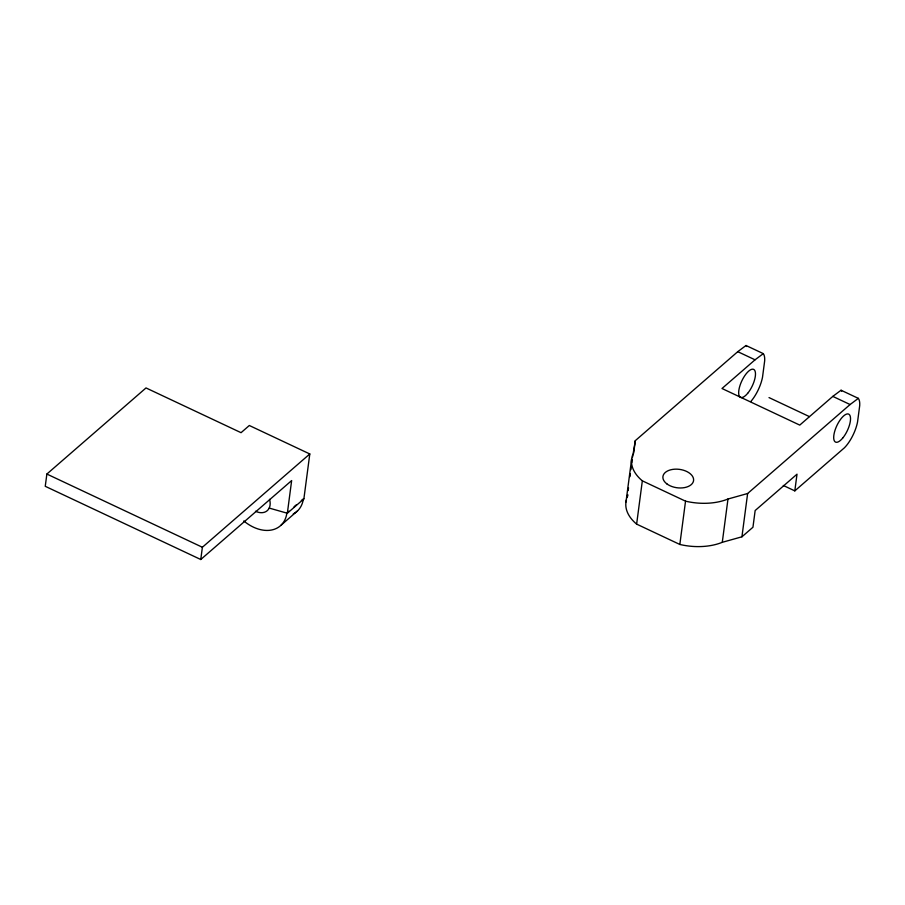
<?xml version="1.0" encoding="UTF-8"?>
<svg xmlns="http://www.w3.org/2000/svg" width="905" height="905" viewBox="0 0 905 905"><rect width="100%" height="100%" fill="white"/><g stroke="black" fill="none" stroke-linecap="round" stroke-linejoin="round"><path stroke-width="1.36" d="M287.349 513.248L303.876 498.893L309.793 453.971L249.316 425.497L241.047 432.681L146.01 387.94L46.868 474.05L45.25 486.302L200.763 559.505L291.648 480.566L287.349 513.248L269.215 508.078M200.763 559.505L202.381 547.254L309.793 453.971M625.989 501.958L631.69 458.665M627.606 494.775L627.244 497.569L627.719 494.843M628.161 490.589L628.523 487.795M629.993 476.63L630.366 473.835M630.921 469.638L631.283 466.856M631.837 462.659L632.21 459.864M632.572 457.07L635.321 440.644L737.767 351.672L746.014 345.495L763.3 353.629A23.179 8.699 -64.8 0 1 764.668 360.857L762.519 377.193A23.179 8.699 -64.8 0 1 750.777 401.56M633.658 453.213L635.321 440.644M783.323 485.476L794.816 490.883L797.011 474.186L755.155 510.533L752.949 527.242L741.93 536.801L722.281 542.31A48.938 29.379 7.5 0 1 679.836 544.459L636.634 524.119L642.335 480.838A48.938 29.379 7.5 0 1 632.946 454.276M679.836 544.459L685.538 501.166L642.335 480.838M722.281 542.31L727.982 499.017L747.632 493.508L850.089 404.535L858.336 398.358A23.179 8.699 -64.8 0 1 859.705 405.587L857.555 421.922A23.179 8.699 -64.8 0 1 844.388 447.828L794.816 490.883M741.93 536.801L747.632 493.508M288.944 511.223L286.874 513.022A35.499 25.057 49 0 1 243.796 520.952M294.102 506.743L296.173 504.945M301.331 500.465L303.876 498.893M281.036 525.217L297.564 510.861M763.3 353.629L755.053 359.805L721.998 388.505L799.76 425.101L832.804 396.401L841.05 390.236L858.336 398.358M737.767 351.672L755.053 359.805M832.804 396.401L850.089 404.535M769.012 397.589L809.33 416.572M46.868 474.05L202.381 547.254M841.05 390.236A23.179 8.699 -64.8 0 1 841.639 391.22M636.634 524.119A48.938 29.379 7.5 0 1 626.475 499.741M727.982 499.017A48.938 29.379 7.5 0 1 685.538 501.166M746.014 345.495A23.179 8.699 -64.8 0 1 746.602 346.491M269.543 499.356A15.453 10.917 49 0 1 255.493 511.268M303.401 498.678A35.499 25.057 49 0 1 293.265 513.904M747.654 393.347A15.453 5.803 -64.8 0 0 754.057 369.636A15.453 5.803 -64.8 0 0 739.509 387.136A15.453 5.803 -64.8 0 0 747.654 393.347M842.691 438.088A15.453 5.803 -64.8 0 0 849.094 414.366A15.453 5.803 -64.8 0 0 834.546 431.866A15.453 5.803 -64.8 0 0 842.691 438.088M666.917 483.915A15.453 9.276 7.5 0 0 692.913 482.591A15.453 9.276 7.5 0 0 674.938 469.175A15.453 9.276 7.5 0 0 666.917 483.915"/></g></svg>
